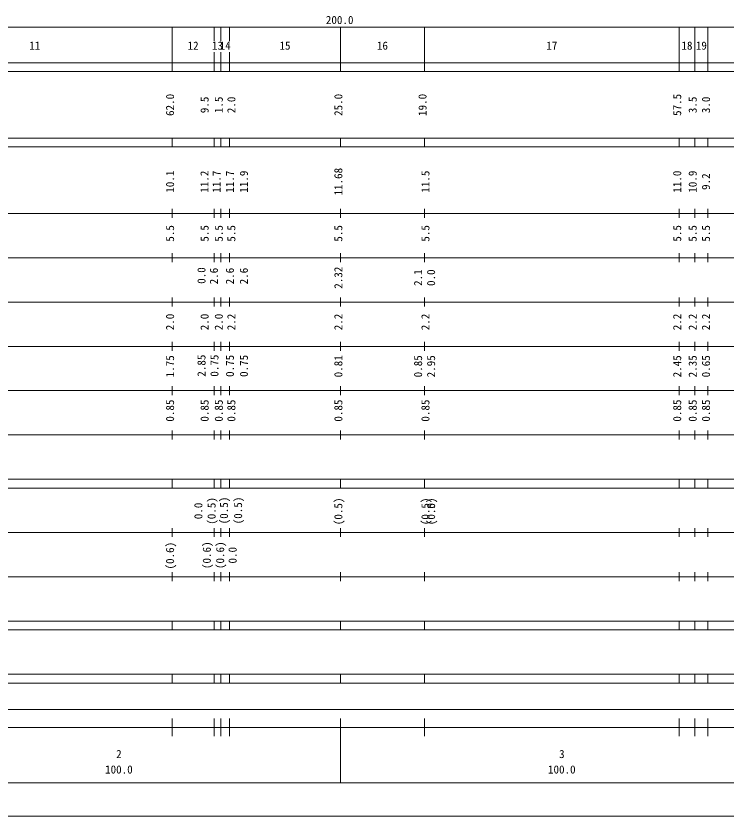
# Model space of a CAD drawing. Units: millimetres on the paper, enlarged 995.6 times. Extents: x 39824 to 677002, y 19912 to 378325.
# Drawn here: x 193903 to 353500, y 19912 to 199673 of the extents above; entities that cross this region are included whole.
import ezdxf
from ezdxf.enums import TextEntityAlignment as Align

# ---------------------------------------------------------------- set-up
doc = ezdxf.new("R2010")
doc.units = ezdxf.units.MM
doc.header["$LTSCALE"] = 995.591
doc.layers.add('S-SUV', color=7, linetype='Continuous', lineweight=13)
doc.styles.add('ＭＳ ゴシック', font='')
doc.styles.get('ＭＳ ゴシック').set_extended_font_data('MS Gothic')

msp = doc.modelspace()

# ---------------------------------------------------------------- linework, layer by layer
at = {"layer": 'S-SUV'}
for p, q in [((67700.2, 197127.1), (576447.4, 197127.1)), ((228986, 187171.2), (228986, 197127.1)), ((238444.1, 194045.7), (238444.1, 197127.1)), ((239937.5, 194045.7), (239937.5, 197127.1)), ((241928.7, 194045.7), (241928.7, 197127.1)), ((266818.5, 187171.2), (266818.5, 197127.1)), ((285734.7, 187171.2), (285734.7, 197127.1)), ((342981.2, 187171.2), (342981.2, 197127.1)), ((346465.8, 187171.2), (346465.8, 197127.1)), ((349452.6, 187171.2), (349452.6, 197127.1)), ((238444.1, 187171.2), (238444.1, 191556.8)), ((239937.5, 187171.2), (239937.5, 191556.8)), ((241928.7, 187171.2), (241928.7, 191556.8)), ((39823.7, 189162.3), (576447.4, 189162.3)), ((39823.7, 187171.1), (576447.4, 187171.1)), ((39823.7, 172237.3), (576447.4, 172237.3)), ((228986, 170246.1), (228986, 172237.3)), ((238444.1, 170246.1), (238444.1, 172237.3)), ((239937.5, 170246.1), (239937.5, 172237.3)), ((241928.7, 170246.1), (241928.7, 172237.3)), ((266818.5, 170246.1), (266818.5, 172237.3)), ((285734.7, 170246.1), (285734.7, 172237.3)), ((342981.2, 170246.1), (342981.2, 172237.3)), ((346465.8, 170246.1), (346465.8, 172237.3)), ((349452.6, 170246.1), (349452.6, 172237.3)), ((39823.7, 170246.1), (576447.4, 170246.1)), ((39823.7, 155312.2), (576447.4, 155312.2)), ((228986, 154316.7), (228986, 156307.8)), ((238444.1, 154316.7), (238444.1, 156307.8)), ((239937.5, 154316.7), (239937.5, 156307.8)), ((241928.7, 154316.7), (241928.7, 156307.8)), ((266818.5, 154316.7), (266818.5, 156307.8)), ((285734.7, 154316.7), (285734.7, 156307.8)), ((342981.2, 154316.7), (342981.2, 156307.8)), ((346465.8, 154316.7), (346465.8, 156307.8)), ((349452.6, 154316.7), (349452.6, 156307.8)), ((228986, 144360.7), (228986, 146351.9)), ((238444.1, 144360.7), (238444.1, 146351.9)), ((239937.5, 144360.7), (239937.5, 146351.9)), ((241928.7, 144360.7), (241928.7, 146351.9)), ((266818.5, 144360.7), (266818.5, 146351.9)), ((285734.7, 144360.7), (285734.7, 146351.9)), ((342981.2, 144360.7), (342981.2, 146351.9)), ((346465.8, 144360.7), (346465.8, 146351.9)), ((349452.6, 144360.7), (349452.6, 146351.9)), ((45797.2, 145356.3), (576447.4, 145356.3)), ((51770.8, 135400.4), (576447.4, 135400.4)), ((228986, 134404.8), (228986, 136396)), ((238444.1, 134404.8), (238444.1, 136396)), ((239937.5, 134404.8), (239937.5, 136396)), ((241928.7, 134404.8), (241928.7, 136396)), ((266818.5, 134404.8), (266818.5, 136396)), ((285734.7, 134404.8), (285734.7, 136396)), ((342981.2, 134404.8), (342981.2, 136396)), ((346465.8, 134404.8), (346465.8, 136396)), ((349452.6, 134404.8), (349452.6, 136396)), ((228986, 124448.9), (228986, 126440.1)), ((238444.1, 124448.9), (238444.1, 126440.1)), ((239937.5, 124448.9), (239937.5, 126440.1)), ((241928.7, 124448.9), (241928.7, 126440.1)), ((266818.5, 124448.9), (266818.5, 126440.1)), ((285734.7, 124448.9), (285734.7, 126440.1)), ((342981.2, 124448.9), (342981.2, 126440.1)), ((346465.8, 124448.9), (346465.8, 126440.1)), ((349452.6, 124448.9), (349452.6, 126440.1)), ((45797.2, 125444.5), (576447.4, 125444.5)), ((51770.8, 115488.6), (576447.4, 115488.6)), ((228986, 114493), (228986, 116484.2)), ((238444.1, 114493), (238444.1, 116484.2)), ((239937.5, 114493), (239937.5, 116484.2)), ((241928.7, 114493), (241928.7, 116484.2)), ((266818.5, 114493), (266818.5, 116484.2)), ((285734.7, 114493), (285734.7, 116484.2)), ((342981.2, 114493), (342981.2, 116484.2)), ((346465.8, 114493), (346465.8, 116484.2)), ((349452.6, 114493), (349452.6, 116484.2)), ((228986, 104537.1), (228986, 106528.3)), ((238444.1, 104537.1), (238444.1, 106528.3)), ((239937.5, 104537.1), (239937.5, 106528.3)), ((241928.7, 104537.1), (241928.7, 106528.3)), ((266818.5, 104537.1), (266818.5, 106528.3)), ((285734.7, 104537.1), (285734.7, 106528.3)), ((342981.2, 104537.1), (342981.2, 106528.3)), ((346465.8, 104537.1), (346465.8, 106528.3)), ((349452.6, 104537.1), (349452.6, 106528.3)), ((56499.8, 105532.7), (576447.4, 105532.7)), ((56499.8, 95576.7), (576447.4, 95576.7)), ((228986, 93585.6), (228986, 95576.8)), ((238444.1, 93585.6), (238444.1, 95576.8)), ((239937.5, 93585.6), (239937.5, 95576.8)), ((241928.7, 93585.6), (241928.7, 95576.8)), ((266818.5, 93585.6), (266818.5, 95576.8)), ((285734.7, 93585.6), (285734.7, 95576.8)), ((342981.2, 93585.6), (342981.2, 95576.8)), ((346465.8, 93585.6), (346465.8, 95576.8)), ((349452.6, 93585.6), (349452.6, 95576.8)), ((39823.7, 93585.6), (576447.4, 93585.6)), ((228986, 82634.1), (228986, 84625.3)), ((238444.1, 82634.1), (238444.1, 84625.3)), ((239937.5, 82634.1), (239937.5, 84625.3)), ((241928.7, 82634.1), (241928.7, 84625.3)), ((266818.5, 82634.1), (266818.5, 84625.3)), ((285734.7, 82634.1), (285734.7, 84625.3)), ((342981.2, 82634.1), (342981.2, 84625.3)), ((346465.8, 82634.1), (346465.8, 84625.3)), ((349452.6, 82634.1), (349452.6, 84625.3)), ((48784, 83629.6), (576447.4, 83629.6)), ((228986, 72678.2), (228986, 74669.4)), ((238444.1, 72678.2), (238444.1, 74669.4)), ((239937.5, 72678.2), (239937.5, 74669.4)), ((241928.7, 72678.2), (241928.7, 74669.4)), ((266818.5, 72678.2), (266818.5, 74669.4)), ((285734.7, 72678.2), (285734.7, 74669.4)), ((342981.2, 72678.2), (342981.2, 74669.4)), ((346465.8, 72678.2), (346465.8, 74669.4)), ((349452.6, 72678.2), (349452.6, 74669.4)), ((39823.7, 73673.7), (576447.4, 73673.7)), ((39823.7, 63717.8), (576447.4, 63717.8)), ((228986, 61726.7), (228986, 63717.8)), ((238444.1, 61726.7), (238444.1, 63717.8)), ((239937.5, 61726.7), (239937.5, 63717.8)), ((241928.7, 61726.7), (241928.7, 63717.8)), ((266818.5, 61726.7), (266818.5, 63717.8)), ((285734.7, 61726.7), (285734.7, 63717.8)), ((342981.2, 61726.7), (342981.2, 63717.8)), ((346465.8, 61726.7), (346465.8, 63717.8)), ((349452.6, 61726.7), (349452.6, 63717.8)), ((55006.4, 61726.6), (576447.4, 61726.6)), ((55006.4, 51770.7), (576447.4, 51770.7)), ((228986, 49779.6), (228986, 51770.8)), ((238444.1, 49779.6), (238444.1, 51770.8)), ((239937.5, 49779.6), (239937.5, 51770.8)), ((241928.7, 49779.6), (241928.7, 51770.8)), ((266818.5, 49779.6), (266818.5, 51770.8)), ((285734.7, 49779.6), (285734.7, 51770.8)), ((342981.2, 49779.6), (342981.2, 51770.8)), ((346465.8, 49779.6), (346465.8, 51770.8)), ((349452.6, 49779.6), (349452.6, 51770.8)), ((39823.7, 49779.5), (576447.4, 49779.5)), ((70687, 43806), (562509.1, 43806)), ((228986, 37832.5), (228986, 41814.8)), ((238444.1, 37832.5), (238444.1, 41814.8)), ((239937.5, 37832.5), (239937.5, 41814.8)), ((241928.7, 37832.5), (241928.7, 41814.8)), ((266818.5, 27378.8), (266818.5, 41814.8)), ((285734.7, 37832.5), (285734.7, 41814.8)), ((342981.2, 37832.5), (342981.2, 41814.8)), ((346465.8, 37832.5), (346465.8, 41814.8)), ((349452.6, 37832.5), (349452.6, 41814.8)), ((39823.7, 39823.6), (576447.4, 39823.6)), ((67700.2, 27378.8), (576447.4, 27378.8)), ((39823.7, 19911.8), (677002.1, 19911.8))]:
    msp.add_line(p, q, dxfattribs=at)

# ---------------------------------------------------------------- texts
at = {"layer": 'S-SUV', "style": 'ＭＳ ゴシック'}
for s, p in [('200.0', (263552.3, 197320.8)), ('11', (196878.2, 191556.8)), ('12', (232470.6, 191556.8)), ('13', (237946.3, 191556.8)), ('14', (239688.6, 191556.8)), ('15', (253129.1, 191556.8)), ('16', (275032.1, 191556.8)), ('17', (313113.5, 191556.8)), ('18', (343479, 191556.8)), ('19', (346714.7, 191556.8)), ('2', (216416.7, 32379.6)), ('3', (315975.8, 32379.6)), ('100.0', (213927.7, 28905)), ('100.0', (313486.8, 28905))]:
    msp.add_text(s, height=1825, dxfattribs=at).set_placement(p, align=Align.BOTTOM_LEFT)
for s, p in [('62.0', (229981.6, 177215.3)), ('25.0', (267814.1, 177215.3)), ('19.0', (286730.3, 177215.3)), ('57.5', (343976.8, 177215.3)), ('9.5', (237748.4, 177837.5)), ('1.5', (240933.1, 177837.5)), ('2.0', (243765.1, 177837.5)), ('3.5', (347461.4, 177837.5)), ('3.0', (350448.2, 177837.5)), ('11.68', (267814.1, 159343.4)), ('10.1', (229981.6, 159965.6)), ('11.2', (237718.9, 159965.6)), ('11.7', (240445.1, 159965.6)), ('11.7', (243431.1, 159965.6)), ('11.9', (246574.2, 159965.6)), ('11.5', (287385.3, 159965.6)), ('11.0', (343976.8, 159965.6)), ('10.9', (347461.4, 159965.6)), ('9.2', (350448.2, 160587.9)), ('5.5', (229981.6, 148965.4)), ('5.5', (237748.4, 148965.4)), ('5.5', (240933.1, 148965.4)), ('5.5', (243765.1, 148965.4)), ('5.5', (267814.1, 148965.4)), ('5.5', (287385.3, 148965.4)), ('5.5', (343976.8, 148965.4)), ('5.5', (347461.4, 148965.4)), ('5.5', (350448.2, 148965.4)), ('0.0', (237048.8, 139492.9)), ('2.6', (239836.7, 139372.1)), ('2.6', (243431.1, 139372.1)), ('2.6', (246574.2, 139372.1)), ('2.32', (267814.1, 138387.2)), ('2.1', (285734.7, 139009.4)), ('0.0', (288658.9, 139009.4)), ('2.0', (229981.6, 129053.5)), ('2.0', (237748.4, 129053.5)), ('2.0', (240933.1, 129053.5)), ('2.2', (243765.1, 129053.5)), ('2.2', (267814.1, 129053.5)), ('2.2', (287385.3, 129053.5)), ('2.2', (343976.8, 129053.5)), ('2.2', (347461.4, 129053.5)), ('2.2', (350448.2, 129053.5)), ('1.75', (229981.6, 118475.4)), ('2.85', (237048.8, 118623.9)), ('0.75', (239962, 118623.9)), ('0.75', (243431.1, 118574.4)), ('0.75', (246574.2, 118574.4)), ('0.81', (267814.1, 118475.4)), ('0.85', (285734.7, 118475.4)), ('2.95', (288658.9, 118475.4)), ('2.45', (343976.8, 118475.4)), ('2.35', (347461.4, 118475.4)), ('0.65', (350448.2, 118475.4)), ('0.85', (229981.6, 108519.5)), ('0.85', (237748.4, 108519.5)), ('0.85', (240933.1, 108519.5)), ('0.85', (243765.1, 108519.5)), ('0.85', (267814.1, 108519.5)), ('0.85', (287385.3, 108519.5)), ('0.85', (343976.8, 108519.5)), ('0.85', (347461.4, 108519.5)), ('0.85', (350448.2, 108519.5)), ('0.0', (236341.4, 86602.6)), ('(0.5)', (239318.7, 85358.1)), ('(0.5)', (242097.4, 85454.8)), ('(0.5)', (245273.1, 85454.8)), ('(0.5)', (267814.1, 85261.4)), ('(0.5)', (287385.3, 85261.4)), ('(0.5)', (288658.9, 85261.4)), ('0.0', (288658.9, 86505.9)), ('(0.6)', (229981.6, 75305.5)), ('(0.6)', (238242.6, 75402.2)), ('(0.6)', (241248.5, 75402.2)), ('0.0', (244039.6, 76646.7))]:
    msp.add_text(s, height=1825, rotation=90, dxfattribs=at).set_placement(p, align=Align.BOTTOM_LEFT)

doc.saveas('drawing.dxf')
